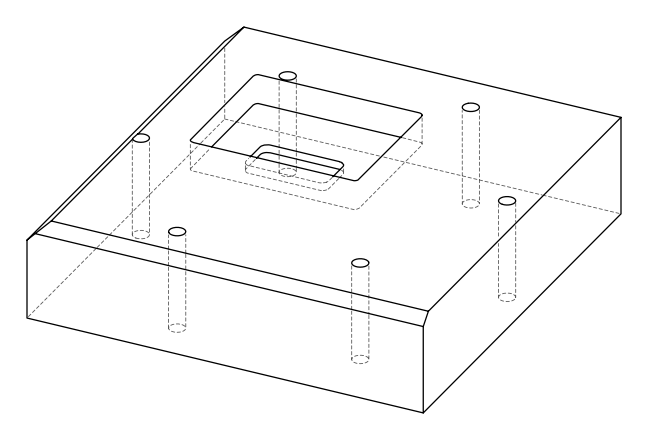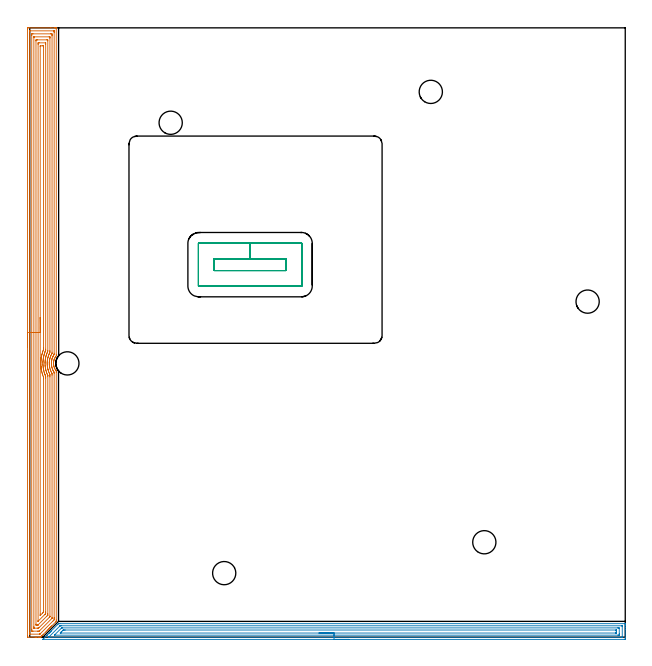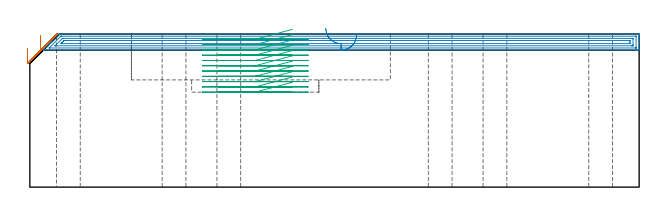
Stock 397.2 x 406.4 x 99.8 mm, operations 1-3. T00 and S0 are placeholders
(PLAN: 28 operations, 21 tool changes, 120.3 min)
(1 AREA_MILL | FG_CHAMFER_SURFACE | UGT0205_001 | 22.98 min | 74878 mm3)
(2 AREA_MILL_1 | FG_CHAMFER_SURFACE_1 | UGT0205_001 | 12.51 min | 21057 mm3)
(3 MILL_RECTANGULAR_POCKET | POCKET_RECTANGULAR_STRAIGHT | UGT0201_103 | Follow Part, ap 3.5, ae 75% | 8.13 min | 133141 mm3)
(4 MILL_RECTANGULAR_POCKET_1 | POCKET_RECTANGULAR_STRAIGHT_1 | NXT0201_013 | Follow Part, ap 2.5, ae 75% | 70.68 min | 591845 mm3)
(5 SPOT_DRILL | STEP1HOLE | NXT0321_9005460120000 | 0.03 min | 30 mm3)
(6 SPOT_DRILL_1 | STEP1HOLE_1 | NXT0321_9005460120000 | 0.03 min | 4 mm3)
(7 SPOT_DRILL_2 | STEP1HOLE_2 | NXT0321_9005460120000 | 0.03 min | 18 mm3)
(8 SPOT_DRILL_3 | STEP1HOLE_3 | NXT0321_9005460120000 | 0.03 min | 16 mm3)
(9 SPOT_DRILL_4 | STEP1HOLE_4 | NXT0321_9005460120000 | 0.03 min | 6 mm3)
(10 SPOT_DRILL_5 | STEP1HOLE_5 | NXT0321_9005460120000 | 0.03 min | 30 mm3)
(11 DRILL_BLIND_HOLE_INTO_CENTER | STEP1HOLE | UGT0301_185 | 0.05 min | 239 mm3)
(12 GUN_DRILL_THROUGH_HOLE | STEP1HOLE | UGT0307_002 | 0.49 min | 2565 mm3)
(13 SPADE_DRILL_TO_ENLARGE_THROUGH_HOLE | STEP1HOLE | UGT0306_006 | 0.43 min | 15954 mm3)
(14 DRILL_BLIND_HOLE_INTO_CENTER_1 | STEP1HOLE_1 | UGT0301_185 | 0.05 min | 261 mm3)
(15 GUN_DRILL_THROUGH_HOLE_1 | STEP1HOLE_1 | UGT0307_002 | 0.49 min | 2543 mm3)
(16 SPADE_DRILL_TO_ENLARGE_THROUGH_HOLE_1 | STEP1HOLE_1 | UGT0306_006 | 0.43 min | 16014 mm3)
(17 DRILL_BLIND_HOLE_INTO_CENTER_2 | STEP1HOLE_2 | UGT0301_185 | 0.05 min | 232 mm3)
(18 GUN_DRILL_THROUGH_HOLE_2 | STEP1HOLE_2 | UGT0307_002 | 0.49 min | 2548 mm3)
(19 SPADE_DRILL_TO_ENLARGE_THROUGH_HOLE_2 | STEP1HOLE_2 | UGT0306_006 | 0.43 min | 15984 mm3)
(20 DRILL_BLIND_HOLE_INTO_CENTER_3 | STEP1HOLE_3 | UGT0301_185 | 0.05 min | 251 mm3)
(21 GUN_DRILL_THROUGH_HOLE_3 | STEP1HOLE_3 | UGT0307_002 | 0.49 min | 2545 mm3)
(22 SPADE_DRILL_TO_ENLARGE_THROUGH_HOLE_3 | STEP1HOLE_3 | UGT0306_006 | 0.43 min | 15974 mm3)
(23 DRILL_BLIND_HOLE_INTO_CENTER_4 | STEP1HOLE_4 | UGT0301_185 | 0.05 min | 246 mm3)
(24 GUN_DRILL_THROUGH_HOLE_4 | STEP1HOLE_4 | UGT0307_002 | 0.49 min | 2588 mm3)
(25 SPADE_DRILL_TO_ENLARGE_THROUGH_HOLE_4 | STEP1HOLE_4 | UGT0306_006 | 0.43 min | 15966 mm3)
(26 DRILL_BLIND_HOLE_INTO_CENTER_5 | STEP1HOLE_5 | UGT0301_185 | 0.05 min | 257 mm3)
(27 GUN_DRILL_THROUGH_HOLE_5 | STEP1HOLE_5 | UGT0307_002 | 0.49 min | 2526 mm3)
(28 SPADE_DRILL_TO_ENLARGE_THROUGH_HOLE_5 | STEP1HOLE_5 | UGT0306_006 | 0.43 min | 15981 mm3)
(TOOL UGT0205_001 | Chamfer Mill 20 x 3 x 45 deg. | D20 FL50 Z2)
(TOOL UGT0201_103 | End Mill 14 mm | D14 FL19 Z2)
(TOOL NXT0201_013 | ENDMILL 10mm | D10 FL30 Z4)
(TOOL NXT0321_9005460120000 | NC Spot Drill, 142deg, 12mm, Carbide, Uncoated | D12 PA142 FL30 Z2)
(TOOL UGT0301_185 | Twist Drill 6.3 mm | D6.3 PA118 FL61 Z2)
(TOOL UGT0307_002 | Gun Drill 6 mm | D6 PA130 FL24 Z1)
(TOOL UGT0306_006 | Spade Drill 15.5mm | D15.5 PA132 FL10 Z2)
(OP 1 AREA_MILL)
G17 G21 G94 G90
T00 M6
G54
G17 G0 G90 X-1.5 Y193.2 S1061 M3
G43 Z109.8 H0
Z90.6
G94 G1 Y193.238 Z89.728 F250.
Y193.352 Z88.864
Y193.541 Z88.012
Y193.803 Z87.18
Y194.137 Z86.374
Y194.54 Z85.6
Y195.008 Z84.864
Y195.539 Z84.172
Y196.129 Z83.529
Y196.772 Z82.94
Y197.464 Z82.408
Y198.2 Z81.94
Y198.974 Z81.537
Y199.78 Z81.203
Y200.612 Z80.941
Y201.463 Z80.752
Y202.328 Z80.638
Y203.2 Z80.6
X-1.499 Y405.768 Z80.601
X-1.497 Y406.163 Z80.602
X-1.493 Y406.39 Z80.605
X-1.11 Y406.395 Z80.988
X-0.49 Y406.4 Z81.608
X14.059 Z96.154
X16.432 Z98.527
X17.157 Z99.257
X17.377 Z99.477
X17.541 Y406.398 Z99.633
X17.697 Y406.39 Z99.789
X17.7 Y406.215 Z99.8
Y188.443
X17.694 Y187.624 Z99.792
X17.303 Y187.1 Z99.403
X17.008 Y186.662 Z99.108
X16.73 Y186.175 Z98.828
X16.68 Y186.071 Z98.779
X16.536 Y185.768 Z98.634
X16.454 Y185.57 Z98.553
X16.355 Y185.324 Z98.452
X16.351 Y185.313 Z98.448
X16.255 Y185.036 Z98.354
X16.199 Y184.875 Z98.298
X16.076 Y184.419 Z98.174
X16.036 Y184.232 Z98.135
X15.984 Y183.981 Z98.081
X15.915 Y183.534 Z98.014
X15.899 Y183.376 Z97.999
X15.874 Y183.086 Z97.965
X15.871 Y183.077 Z97.967
X15.858 Y182.863 Z97.957
X15.853 Y182.64 Z97.95
X15.863 Y182.354 Z97.96
X15.869 Y182.193 Z97.964
X15.877 Y182.119 Z97.969
X15.898 Y181.875 Z97.989
X15.908 Y181.745 Z98.001
X15.972 Y181.289 Z98.068
X16.052 Y180.886 Z98.152
X16.06 Y180.851 Z98.159
X16.18 Y180.394 Z98.278
X16.328 Y179.947 Z98.427
X16.499 Y179.511 Z98.595
X16.504 Y179.5 Z98.6
X16.61 Y179.264 Z98.708
X16.681 Y179.12 Z98.781
X16.73 Y179.022 Z98.829
X16.961 Y178.617 Z99.059
X17.262 Y178.158 Z99.36
X17.591 Y177.711 Z99.688
X17.695 Y177.58 Z99.79
X17.7 Y176.817 Z99.8
Y11.364
X17.693 Y10.499 Z99.793
X17.667 Y10.47 Z99.767
X17.31 Y10.109 Z99.408
X14.678 Y7.476 Z96.774
X14.54 Y7.339 Z96.638
X14.38 Y7.179 Z96.478
X14.24 Y7.037 Z96.335
X14.093 Y6.892 Z96.191
X13.95 Y6.749 Z96.048
X13.801 Y6.599 Z95.896
X13.646 Y6.445 Z95.744
X13.52 Y6.319 Z95.618
X13.363 Y6.16 Z95.457
X13.199 Y5.998 Z95.297
X12.924 Y5.723 Z95.022
X12.752 Y5.551 Z94.849
X12.188 Y4.987 Z94.287
X11.858 Y4.656 Z93.954
X11.237 Y4.037 Z93.337
X10.515 Y3.315 Z92.614
X9.174 Y1.973 Z91.273
X8.727 Y1.526 Z90.825
X8.183 Y0.983 Z90.282
X7.954 Y0.752 Z90.05
X7.833 Y0.632 Z89.93
X7.385 Y0.185 Z89.484
X7.223 Y0.027 Z89.322
X7.202 Y0.01 Z89.301
X6.861 Y0. Z88.96
X6.632 Z88.731
X5.907 Z88.002
X4.668 Z86.765
X4.153 Z86.248
X3.533 Z85.629
X-1.093 Z81.004
X-1.493 Y0.01 Z80.605
X-1.497 Y0.237 Z80.602
X-1.5 Y0.632 Z80.6
Y203.2
X-0.086 Z82.014
X-0.085 Y403.829 Z82.015
X-0.079 Y404.388 Z82.021
X-0.015 Y404.393 Z82.085
X0.095 Y404.397 Z82.195
X0.233 Y404.4 Z82.333
X16.021 Y404.399 Z98.121
X16.215 Y404.395 Z98.315
X16.25 Y404.391 Z98.35
X16.279 Y404.386 Z98.379
X16.28 Y404.341 Z98.38
X16.284 Y404.13 Z98.384
X16.285 Y403.979 Z98.385
X16.286 Y403.235 Z98.386
X16.285 Y189.338 Z98.385
X16.282 Y188.597 Z98.382
X16.279 Y188.52 Z98.379
X16.274 Y188.487 Z98.374
X16.249 Y188.443 Z98.349
X15.976 Y188.015 Z98.076
X15.698 Y187.549 Z97.798
X15.665 Y187.493 Z97.765
X15.646 Y187.457 Z97.746
X15.555 Y187.28 Z97.655
X15.357 Y186.857 Z97.457
X15.272 Y186.655 Z97.372
X15.099 Y186.226 Z97.199
X14.936 Y185.76 Z97.036
X14.899 Y185.648 Z96.999
X14.874 Y185.56 Z96.974
X14.691 Y184.853 Z96.791
X14.678 Y184.791 Z96.778
X14.56 Y184.092 Z96.66
X14.542 Y183.972 Z96.642
X14.469 Y183.29 Z96.569
X14.458 Y183.077 Z96.558
X14.447 Y182.752 Z96.547
X14.45 Y182.416 Z96.55
X14.458 Y182.183 Z96.558
X14.512 Y181.458 Z96.612
X14.534 Y181.289 Z96.634
X14.678 Y180.406 Z96.778
X14.681 Y180.393 Z96.781
X14.811 Y179.886 Z96.911
X14.921 Y179.5 Z97.021
X15.043 Y179.127 Z97.143
X15.243 Y178.606 Z97.343
X15.337 Y178.382 Z97.437
X15.555 Y177.916 Z97.655
X15.638 Y177.754 Z97.738
X15.661 Y177.711 Z97.761
X15.809 Y177.453 Z97.909
X16.209 Y176.817 Z98.309
X16.268 Y176.721 Z98.368
X16.279 Y176.63 Z98.379
X16.281 Y176.444 Z98.381
X16.285 Y176.073 Z98.385
X16.286 Y13.153 Z98.386
X16.284 Y12.409 Z98.384
X16.282 Y12.258 Z98.382
X16.269 Y11.531 Z98.369
X16.11 Y11.364 Z98.21
X15.832 Y11.082 Z97.932
X15.555 Y10.805 Z97.655
X7.171 Y2.42 Z89.271
X6.975 Y2.226 Z89.075
X6.784 Y2.042 Z88.884
X6.753 Y2.014 Z88.853
X6.726 Y2.009 Z88.826
X6.668 Y2.004 Z88.768
X6.552 Y2.001 Z88.652
X0.179 Z82.279
X-0.015 Y2.005 Z82.085
X-0.05 Y2.008 Z82.05
X-0.079 Y2.014 Z82.021
X-0.08 Y2.059 Z82.02
X-0.085 Y2.27 Z82.015
Y2.42
X-0.086 Y3.165 Z82.014
Y203.2
X1.328 Z83.428
X1.329 Y401.493 Z83.429
X1.334 Y402.191 Z83.434
X1.336 Y402.381 Z83.436
X1.522 Y402.39 Z83.622
X2.195 Y402.399 Z84.295
X13.801 Y402.4 Z95.901
X14.476 Y402.397 Z96.576
X14.678 Y402.39 Z96.778
X14.865 Y402.378 Z96.965
X14.868 Y402.191 Z96.968
X14.87 Y401.995 Z96.97
X14.871 Y401.296 Z96.971
Y401.099
Y190.036
X14.866 Y189.338 Z96.966
X14.864 Y189.291 Z96.964
X14.848 Y189.254 Z96.948
X14.818 Y189.195 Z96.918
X14.678 Y188.944 Z96.778
X14.503 Y188.622 Z96.603
X14.408 Y188.443 Z96.508
X14.209 Y188.027 Z96.309
X14.002 Y187.549 Z96.102
X13.943 Y187.404 Z96.043
X13.801 Y187.039 Z95.901
X13.704 Y186.754 Z95.804
X13.672 Y186.655 Z95.772
X13.503 Y186.064 Z95.603
X13.426 Y185.76 Z95.526
X13.327 Y185.349 Z95.427
X13.239 Y184.866 Z95.339
X13.191 Y184.594 Z95.291
X13.111 Y183.972 Z95.211
X13.091 Y183.801 Z95.191
X13.06 Y183.458 Z95.16
X13.04 Y183.077 Z95.14
X13.037 Y182.962 Z95.137
X13.042 Y182.183 Z95.142
X13.046 Y182.059 Z95.146
X13.102 Y181.289 Z95.202
X13.122 Y181.086 Z95.222
X13.232 Y180.394 Z95.332
X13.298 Y180.013 Z95.398
X13.41 Y179.5 Z95.51
X13.587 Y178.823 Z95.687
X13.656 Y178.606 Z95.756
X13.801 Y178.169 Z95.901
X13.976 Y177.711 Z96.076
X14.098 Y177.409 Z96.198
X14.378 Y176.817 Z96.478
X14.678 Y176.258 Z96.778
X14.864 Y175.923 Z96.964
X14.867 Y175.73 Z96.967
X14.871 Y175.028 Z96.971
Y174.831
Y12.956
X14.87 Y12.758 Z96.97
X14.867 Y12.627 Z96.967
X14.865 Y12.583 Z96.965
X14.855 Y12.566 Z96.955
X14.828 Y12.535 Z96.928
X14.678 Y12.378 Z96.778
X14.619 Y12.318 Z96.719
X6.648 Y4.348 Z88.748
X6.508 Y4.209 Z88.608
X6.304 Y4.015 Z88.404
X6.108 Y4.005 Z88.208
X5.907 Y4.002 Z88.007
X5.235 Y4. Z87.335
X2.195 Y4.001 Z84.295
X1.522 Y4.01 Z83.622
X1.335 Y4.022 Z83.435
X1.332 Y4.209 Z83.432
X1.33 Y4.405 Z83.43
X1.329 Y5.103 Z83.429
X1.328 Y5.301 Z83.428
Y203.2
X2.743 Z84.843
Y400.051
X2.744 Y400.233 Z84.844
X2.748 Y400.376 Z84.848
X2.75 Y400.391 Z84.85
X2.757 Y400.394 Z84.857
X2.784 Y400.397 Z84.884
X2.838 Y400.399 Z84.938
X12.924 Y400.4 Z95.024
X13.361 Y400.39 Z95.461
X13.451 Y400.378 Z95.551
X13.454 Y400.315 Z95.554
X13.455 Y400.248 Z95.555
X13.457 Y399.859 Z95.557
Y399.508
Y191.126
X13.454 Y190.586 Z95.554
X13.45 Y190.232 Z95.55
X13.437 Y189.971 Z95.537
X13.351 Y189.797 Z95.451
X13.124 Y189.338 Z95.224
X13.059 Y189.199 Z95.159
X12.924 Y188.9 Z95.024
X12.789 Y188.581 Z94.889
X12.734 Y188.443 Z94.834
X12.543 Y187.938 Z94.643
X12.408 Y187.549 Z94.508
X12.323 Y187.268 Z94.423
X12.146 Y186.655 Z94.246
X12.125 Y186.575 Z94.225
X12.047 Y186.265 Z94.147
X11.956 Y185.853 Z94.056
X11.938 Y185.76 Z94.038
X11.822 Y185.095 Z93.922
X11.789 Y184.866 Z93.889
X11.717 Y184.308 Z93.817
X11.682 Y183.972 Z93.782
X11.644 Y183.488 Z93.744
X11.626 Y183.077 Z93.726
X11.625 Y182.613 Z93.725
X11.628 Y182.183 Z93.728
X11.652 Y181.691 Z93.752
X11.681 Y181.289 Z93.781
X11.733 Y180.715 Z93.833
X11.782 Y180.394 Z93.882
X11.901 Y179.649 Z94.001
X11.93 Y179.5 Z94.03
X12.047 Y178.937 Z94.147
X12.131 Y178.606 Z94.231
X12.161 Y178.489 Z94.261
X12.287 Y178.043 Z94.387
X12.391 Y177.711 Z94.491
X12.573 Y177.175 Z94.673
X12.712 Y176.817 Z94.812
X12.924 Y176.3 Z95.024
X13.097 Y175.923 Z95.197
X13.258 Y175.582 Z95.358
X13.45 Y175.2 Z95.55
X13.452 Y175.028 Z95.552
X13.456 Y174.486 Z95.556
X13.457 Y174.134 Z95.557
Y173.59
Y14.047
X13.455 Y13.775 Z95.555
X13.452 Y13.64 Z95.552
X13.45 Y13.61 Z95.55
X13.436 Y13.592 Z95.536
X13.404 Y13.557 Z95.504
X13.004 Y13.153 Z95.104
X6.321 Y6.47 Z88.421
X5.907 Y6.059 Z88.007
X5.875 Y6.03 Z87.975
X5.848 Y6.01 Z87.948
X5.796 Y6.006 Z87.896
X5.686 Y6.003 Z87.786
X5.468 Y6.001 Z87.568
X5.03 Y6. Z87.13
X3.276 Z85.376
X2.839 Y6.01 Z84.939
X2.749 Y6.021 Z84.849
X2.746 Y6.085 Z84.846
X2.745 Y6.152 Z84.845
X2.743 Y6.541 Z84.843
Y6.892
Y203.2
X4.157 Z86.257
Y397.715
X4.161 Y398.164 Z86.261
X4.164 Y398.377 Z86.264
X4.372 Y398.391 Z86.472
X5.03 Y398.398 Z87.13
X5.24 Y398.4 Z87.34
X11.38 Y398.399 Z93.48
X11.917 Y398.39 Z94.017
X12.036 Y398.377 Z94.136
X12.039 Y398.165 Z94.139
X12.043 Y397.723 Z94.143
Y191.13
X12.036 Y190.684 Z94.136
X11.641 Y189.751 Z93.741
X11.47 Y189.338 Z93.57
X11.385 Y189.118 Z93.485
X11.17 Y188.54 Z93.27
X11.145 Y188.468 Z93.245
X11.137 Y188.443 Z93.237
X10.943 Y187.78 Z93.043
X10.879 Y187.549 Z92.979
X10.756 Y187.077 Z92.856
X10.656 Y186.655 Z92.756
X10.589 Y186.352 Z92.689
X10.48 Y185.76 Z92.58
X10.453 Y185.597 Z92.553
X10.346 Y184.866 Z92.446
X10.34 Y184.818 Z92.44
X10.293 Y184.418 Z92.393
X10.256 Y184.009 Z92.356
X10.254 Y183.972 Z92.354
X10.211 Y183.161 Z92.311
X10.209 Y183.077 Z92.309
Y182.268
X10.211 Y182.183 Z92.311
X10.25 Y181.332 Z92.35
X10.253 Y181.289 Z92.353
X10.293 Y180.796 Z92.393
X10.332 Y180.394 Z92.432
X10.338 Y180.348 Z92.438
X10.474 Y179.5 Z92.574
X10.512 Y179.276 Z92.612
X10.645 Y178.606 Z92.745
X10.752 Y178.137 Z92.852
X10.863 Y177.711 Z92.963
X11.094 Y176.894 Z93.194
X11.119 Y176.817 Z93.219
X11.17 Y176.67 Z93.27
X11.446 Y175.923 Z93.546
X11.635 Y175.448 Z93.735
X11.82 Y175.028 Z93.92
X12.015 Y174.589 Z94.115
X12.036 Y174.525 Z94.136
X12.039 Y174.471 Z94.139
X12.041 Y174.36 Z94.141
X12.043 Y174.138 Z94.143
Y15.839
X12.042 Y14.941 Z94.142
X12.039 Y14.719 Z94.139
X12.036 Y14.665 Z94.136
X12.032 Y14.642 Z94.132
X12.016 Y14.622 Z94.116
X11.946 Y14.547 Z94.046
X11.75 Y14.349 Z93.85
X11.449 Y14.047 Z93.549
X5.551 Y8.15 Z87.651
X5.475 Y8.076 Z87.575
X5.428 Y8.033 Z87.528
X5.402 Y8.012 Z87.502
X5.364 Y8.01 Z87.464
X5.03 Y8.003 Z87.13
X4.819 Y8.002 Z86.919
X4.283 Y8.01 Z86.383
X4.164 Y8.023 Z86.264
X4.161 Y8.235 Z86.261
X4.157 Y8.677 Z86.257
Y203.2
X5.571 Z87.671
Y395.378
X5.573 Y395.93 Z87.673
X5.575 Y396.269 Z87.675
X5.578 Y396.378 Z87.678
X5.677 Y396.39 Z87.777
X5.907 Y396.394 Z88.007
X6.325 Y396.399 Z88.425
X10.446 Z92.546
X10.569 Y396.397 Z92.669
X10.607 Y396.393 Z92.707
X10.622 Y396.39 Z92.722
X10.623 Y396.37 Z92.723
X10.626 Y396.273 Z92.726
X10.628 Y395.93 Z92.728
X10.629 Y395.588 Z92.729
X10.628 Y192.021 Z92.728
X10.627 Y191.679 Z92.727
X10.624 Y191.402 Z92.724
X10.622 Y191.267 Z92.722
X10.566 Y191.126 Z92.666
X10.485 Y190.93 Z92.585
X10.293 Y190.468 Z92.393
X10.226 Y190.3 Z92.326
X10.199 Y190.232 Z92.299
X9.988 Y189.648 Z92.088
X9.878 Y189.338 Z91.978
X9.767 Y188.979 Z91.867
X9.606 Y188.443 Z91.706
X9.563 Y188.293 Z91.663
X9.416 Y187.742 Z91.516
X9.378 Y187.587 Z91.478
X9.37 Y187.549 Z91.47
X9.22 Y186.854 Z91.32
X9.183 Y186.655 Z91.283
X9.084 Y186.098 Z91.184
X9.034 Y185.76 Z91.134
X8.973 Y185.317 Z91.073
X8.918 Y184.866 Z91.018
X8.882 Y184.515 Z90.982
X8.84 Y183.972 Z90.94
X8.824 Y183.681 Z90.924
X8.798 Y183.077 Z90.898
X8.796 Y182.815 Z90.896
X8.8 Y182.183 Z90.9
X8.809 Y181.907 Z90.909
X8.841 Y181.289 Z90.941
X8.862 Y180.959 Z90.962
X8.911 Y180.394 Z91.011
X8.954 Y179.971 Z91.054
X9.026 Y179.5 Z91.126
X9.122 Y178.905 Z91.222
X9.178 Y178.606 Z91.278
X9.34 Y177.788 Z91.44
X9.357 Y177.711 Z91.457
X9.416 Y177.463 Z91.516
X9.592 Y176.817 Z91.692
X9.662 Y176.565 Z91.762
X9.861 Y175.923 Z91.961
X10.106 Y175.219 Z92.206
X10.178 Y175.028 Z92.278
X10.293 Y174.734 Z92.393
X10.54 Y174.134 Z92.64
X10.608 Y173.966 Z92.708
X10.622 Y173.798 Z92.722
X10.626 Y173.24 Z92.726
X10.628 Y172.897 Z92.728
Y16.73
X10.627 Y16.389 Z92.727
X10.622 Y15.836 Z92.722
X10.614 Y15.674 Z92.714
X10.534 Y15.59 Z92.634
X10.293 Y15.342 Z92.393
X10.095 Y15.143 Z92.195
X9.894 Y14.941 Z91.994
X5.667 Y10.715 Z87.767
X5.637 Y10.687 Z87.737
X5.601 Y10.656 Z87.701
X5.579 Y10.638 Z87.679
X5.576 Y10.671 Z87.676
X5.573 Y10.74 Z87.673
X5.572 Y10.812 Z87.672
X5.571 Y203.2 Z87.671
X6.985 Z89.085
X6.986 Y393.936 Z89.086
X6.987 Y394.142 Z89.087
X6.99 Y394.314 Z89.09
X6.993 Y394.39 Z89.093
X7.155 Y394.394 Z89.255
X7.409 Y394.399 Z89.509
X8.539 Y394.4 Z90.639
X9.164 Y394.398 Z91.264
X9.196 Y394.393 Z91.296
X9.208 Y394.389 Z91.308
X9.21 Y394.351 Z91.31
X9.213 Y394.142 Z91.313
X9.214 Y393.452 Z91.314
X9.215 Y393.247 Z91.315
X9.214 Y192.915 Z91.314
X9.213 Y192.227 Z91.313
X9.211 Y192.021 Z91.311
X9.208 Y191.851 Z91.308
X9.158 Y191.706 Z91.258
X9.071 Y191.478 Z91.171
X8.937 Y191.126 Z91.037
X8.827 Y190.832 Z90.927
X8.608 Y190.232 Z90.708
X8.59 Y190.18 Z90.69
X8.539 Y190.019 Z90.639
X8.383 Y189.496 Z90.483
X8.337 Y189.338 Z90.437
X8.191 Y188.798 Z90.291
X8.098 Y188.443 Z90.198
X8.012 Y188.086 Z90.112
X7.891 Y187.549 Z89.991
X7.851 Y187.356 Z89.951
X7.719 Y186.655 Z89.819
X7.71 Y186.605 Z89.81
X7.661 Y186.293 Z89.761
X7.596 Y185.827 Z89.696
X7.587 Y185.76 Z89.687
X7.575 Y185.661 Z89.675
X7.502 Y185.028 Z89.602
X7.485 Y184.866 Z89.585
X7.469 Y184.679 Z89.569
X7.433 Y184.205 Z89.533
X7.418 Y183.972 Z89.518
X7.399 Y183.591 Z89.499
X7.389 Y183.355 Z89.489
X7.382 Y183.077 Z89.482
X7.38 Y182.837 Z89.48
Y182.47
X7.384 Y182.183 Z89.484
X7.391 Y181.937 Z89.491
X7.405 Y181.55 Z89.505
X7.42 Y181.289 Z89.52
X7.449 Y180.815 Z89.549
X7.464 Y180.596 Z89.564
X7.481 Y180.394 Z89.581
X7.501 Y180.186 Z89.601
X7.561 Y179.602 Z89.661
X7.575 Y179.5 Z89.675
X7.661 Y178.936 Z89.761
X7.715 Y178.606 Z89.815
X7.726 Y178.539 Z89.826
X7.887 Y177.711 Z89.987
X7.946 Y177.421 Z90.046
X8.083 Y176.817 Z90.183
X8.235 Y176.232 Z90.335
X8.323 Y175.923 Z90.423
X8.539 Y175.187 Z90.639
X8.59 Y175.028 Z90.69
X8.617 Y174.948 Z90.717
X8.916 Y174.134 Z91.016
X9.165 Y173.495 Z91.265
X9.199 Y173.396 Z91.299
X9.208 Y173.341 Z91.308
X9.209 Y173.24 Z91.309
X9.214 Y172.551 Z91.314
X9.215 Y172.345 Z91.315
X9.214 Y17.624 Z91.314
X9.21 Y16.939 Z91.31
X9.208 Y16.73 Z91.308
X8.876 Y16.385 Z90.976
X8.539 Y16.037 Z90.639
X7.111 Y14.608 Z89.211
X7.076 Y14.573 Z89.176
X7.037 Y14.538 Z89.137
X7.004 Y14.51 Z89.104
X6.992 Y14.502 Z89.092
X6.991 Y14.524 Z89.091
X6.987 Y14.735 Z89.087
X6.986 Y14.941 Z89.086
X6.985 Y15.418 Z89.085
Y203.2
Y204.071 Z89.123
Y204.936 Z89.237
Y205.788 Z89.426
Y206.62 Z89.688
Y207.426 Z90.022
Y208.2 Z90.425
Y208.936 Z90.894
Y209.628 Z91.425
Y210.271 Z92.014
Y210.86 Z92.657
Y211.391 Z93.35
Y211.86 Z94.085
Y212.263 Z94.859
Y212.597 Z95.665
Y212.859 Z96.497
Y213.048 Z97.349
Y213.162 Z98.214
Y213.2 Z99.085
G0 Z109.8
M5
M2
(OP 2 AREA_MILL_1)
G17 G21 G94 G90
T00 M6
G54
G17 G0 G90 X212.95 Y-1.5 S1061 M3
G43 Z109.8 H0
Z99.3
G94 G1 X212.912 Z98.428 F250.
X212.798 Z97.564
X212.609 Z96.712
X212.347 Z95.88
X212.013 Z95.074
X211.61 Z94.3
X211.141 Z93.564
X210.61 Z92.872
X210.021 Z92.229
X209.378 Z91.64
X208.686 Z91.108
X207.95 Z90.64
X207.176 Z90.237
X206.37 Z89.903
X205.538 Z89.641
X204.686 Z89.452
X203.821 Z89.338
X202.95 Z89.3
X8.884
X8.719 Y-1.493 Z89.306
X8.884 Y-1.318 Z89.482
X9.408 Y-0.791 Z90.007
X10.405 Y0.205 Z91.004
X11.459 Y1.26 Z92.058
X11.567 Y1.369 Z92.165
X11.752 Y1.553 Z92.351
X12.461 Y2.262 Z93.06
X12.629 Y2.432 Z93.226
X12.794 Y2.595 Z93.393
X12.909 Y2.71 Z93.508
X13.069 Y2.871 Z93.666
X13.226 Y3.027 Z93.825
X13.356 Y3.157 Z93.955
X13.508 Y3.311 Z94.106
X13.658 Y3.459 Z94.257
X13.803 Y3.604 Z94.402
X13.948 Y3.75 Z94.546
X14.09 Y3.891 Z94.689
X14.25 Y4.051 Z94.849
X14.387 Y4.189 Z94.985
X18.784 Y8.584 Z99.383
X19.169 Y8.967 Z99.766
X19.199 Y8.993 Z99.793
X20.063 Y9. Z99.8
X397.016
X397.19 Y8.997 Z99.788
X397.198 Y8.83 Z99.623
X397.2 Y8.657 Z99.457
Y8.43 Z99.229
Y7.705 Z98.5
Y6.464 Z97.261
Y5.068 Z95.864
Y-0.826 Z89.972
X397.197 Y-1.084 Z89.714
X397.19 Y-1.492 Z89.305
X396.988 Y-1.496 Z89.302
X396.568 Y-1.5 Z89.3
X202.95
Y-0.086 Z90.714
X12.786 Y-0.085 Z90.715
X12.646 Y-0.081 Z90.719
X12.588 Y-0.079 Z90.721
X12.592 Y-0.069 Z90.731
X12.677 Y0.023 Z90.823
X12.769 Y0.119 Z90.919
X12.909 Y0.259 Z91.059
X20.063 Y7.412 Z98.212
X20.214 Y7.556 Z98.356
X20.239 Y7.578 Z98.378
X20.282 Y7.581 Z98.381
X20.378 Y7.584 Z98.384
X20.571 Y7.585 Z98.385
X20.957 Y7.586 Z98.386
X394.78 Y7.585 Z98.385
X394.903 Y7.584 Z98.384
X395.146 Y7.579 Z98.379
X395.191 Y7.571 Z98.371
X395.195 Y7.538 Z98.338
X395.198 Y7.503 Z98.303
X395.2 Y7.292 Z98.092
X395.199 Y0.123 Z90.923
X395.196 Y0.013 Z90.813
X395.19 Y-0.059 Z90.741
X395.182 Y-0.079 Z90.721
X395.165 Y-0.081 Z90.719
X394.78 Y-0.085 Z90.715
X394.658 Y-0.086 Z90.714
X202.95
Y1.328 Z92.128
X16.714 Y1.329 Z92.129
X16.524 Y1.33 Z92.13
X16.486 Y1.332 Z92.132
X16.45 Y1.335 Z92.135
X16.467 Y1.361 Z92.161
X16.486 Y1.386 Z92.186
X21.047 Y5.947 Z96.747
X21.21 Y6.103 Z96.903
X21.268 Y6.157 Z96.957
X21.396 Y6.164 Z96.964
X21.626 Y6.169 Z96.969
X21.852 Y6.171 Z96.971
X392.097
X392.767 Y6.168 Z96.968
X392.991 Y6.164 Z96.964
X393.19 Y6.146 Z96.946
X393.195 Y5.947 Z96.747
X393.199 Y5.743 Z96.543
X393.2 Y2.227 Z93.027
X393.196 Y1.553 Z92.353
X393.193 Y1.355 Z92.155
X393.183 Y1.335 Z92.135
X393.162 Y1.332 Z92.132
X393.105 Y1.33 Z92.13
X392.991 Y1.329 Z92.129
X392.325 Y1.328 Z92.128
X202.95
Y2.743 Z93.543
X20.957
X20.64 Y2.744 Z93.544
X20.446 Y2.747 Z93.547
X20.331 Y2.749 Z93.549
X20.4 Y2.839 Z93.639
X20.469 Y2.912 Z93.712
X20.859 Y3.311 Z94.111
X20.908 Y3.359 Z94.159
X21.794 Y4.246 Z95.046
X21.852 Y4.303 Z95.103
X22.244 Y4.683 Z95.483
X22.318 Y4.75 Z95.55
X22.457 Y4.753 Z95.553
X22.746 Y4.756 Z95.556
X23.063 Y4.757 Z95.557
X23.64
X391.051
X391.132 Y4.755 Z95.555
X391.168 Y4.753 Z95.553
X391.185 Y4.751 Z95.551
X391.19 Y4.735 Z95.535
X391.194 Y4.627 Z95.427
X391.2 Y4.192 Z94.992
Y3.313 Z94.113
X391.193 Y2.872 Z93.672
X391.19 Y2.764 Z93.564
X391.182 Y2.749 Z93.549
X391.148 Y2.747 Z93.547
X391.079 Y2.745 Z93.545
X390.886 Y2.743 Z93.543
X202.95
X202.078 Z93.581
X201.213 Z93.695
X200.362 Z93.883
X199.53 Z94.146
X198.724 Z94.48
X197.95 Z94.882
X197.214 Z95.351
X196.522 Z95.882
X195.879 Z96.472
X195.289 Z97.115
X194.758 Z97.807
X194.29 Z98.543
X193.887 Z99.316
X193.553 Z100.122
X193.291 Z100.954
X193.102 Z101.806
X192.988 Z102.671
X192.95 Z103.543
G0 Z109.8
M5
M2
(OP 3 MILL_RECTANGULAR_POCKET)
G17 G21 G94 G90
T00 M6
G54
G17 G0 G90 X170.9 Y252.295 S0 M3
G43 Z109.8 H0
Z102.8
G94 G1 Y252.4 Z102.772 F250.
X146.95 Z96.354
X123. F500.
Y244.5
X170.9
Y252.4
X146.95
Y262.9
X112.7
G3 X112.5 Y262.7 R0.2
G1 Y234.2
G3 X112.7 Y234. R0.2
G1 X181.2
G3 X181.4 Y234.2 R0.2
G1 Y262.7
G3 X181.2 Y262.9 R0.2
G1 X146.95
X145.95
G0 X170.9 Y252.295 Z99.354
G1 Y252.4 Z99.326 F250.
X146.95 Z92.909
X123. F500.
Y244.5
X170.9
Y252.4
X146.95
Y262.9
X112.7
G3 X112.5 Y262.7 R0.2
G1 Y234.2
G3 X112.7 Y234. R0.2
G1 X181.2
G3 X181.4 Y234.2 R0.2
G1 Y262.7
G3 X181.2 Y262.9 R0.2
G1 X146.95
X145.95
G0 X170.9 Y252.295 Z95.909
G1 Y252.4 Z95.881 F250.
X146.95 Z89.464
X123. F500.
Y244.5
X170.9
Y252.4
X146.95
Y262.9
X112.7
G3 X112.5 Y262.7 R0.2
G1 Y234.2
G3 X112.7 Y234. R0.2
G1 X181.2
G3 X181.4 Y234.2 R0.2
G1 Y262.7
G3 X181.2 Y262.9 R0.2
G1 X146.95
X145.95
G0 X170.9 Y252.295 Z92.464
G1 Y252.4 Z92.435 F250.
X146.95 Z86.018
X123. F500.
Y244.5
X170.9
Y252.4
X146.95
Y262.9
X112.7
G3 X112.5 Y262.7 R0.2
G1 Y234.2
G3 X112.7 Y234. R0.2
G1 X181.2
G3 X181.4 Y234.2 R0.2
G1 Y262.7
G3 X181.2 Y262.9 R0.2
G1 X146.95
X145.95
G0 X170.9 Y252.295 Z89.018
G1 Y252.4 Z88.99 F250.
X146.95 Z82.573
X123. F500.
Y244.5
X170.9
Y252.4
X146.95
Y262.9
X112.7
G3 X112.5 Y262.7 R0.2
G1 Y234.2
G3 X112.7 Y234. R0.2
G1 X181.2
G3 X181.4 Y234.2 R0.2
G1 Y262.7
G3 X181.2 Y262.9 R0.2
G1 X146.95
X145.95
G0 X170.9 Y252.295 Z85.573
G1 Y252.4 Z85.545 F250.
X146.95 Z79.127
X123. F500.
Y244.5
X170.9
Y252.4
X146.95
Y262.9
X112.7
G3 X112.5 Y262.7 R0.2
G1 Y234.2
G3 X112.7 Y234. R0.2
G1 X181.2
G3 X181.4 Y234.2 R0.2
G1 Y262.7
G3 X181.2 Y262.9 R0.2
G1 X146.95
X145.95
G0 X170.9 Y252.295 Z82.127
G1 Y252.4 Z82.099 F250.
X146.95 Z75.682
X123. F500.
Y244.5
X170.9
Y252.4
X146.95
Y262.9
X112.7
G3 X112.5 Y262.7 R0.2
G1 Y234.2
G3 X112.7 Y234. R0.2
G1 X181.2
G3 X181.4 Y234.2 R0.2
G1 Y262.7
G3 X181.2 Y262.9 R0.2
G1 X146.95
X145.95
G0 X170.9 Y252.295 Z78.682
G1 Y252.4 Z78.654 F250.
X146.95 Z72.236
X123. F500.
Y244.5
X170.9
Y252.4
X146.95
Y262.9
X112.7
G3 X112.5 Y262.7 R0.2
G1 Y234.2
G3 X112.7 Y234. R0.2
G1 X181.2
G3 X181.4 Y234.2 R0.2
G1 Y262.7
G3 X181.2 Y262.9 R0.2
G1 X146.95
X145.95
G0 X170.9 Y252.295 Z75.236
G1 Y252.4 Z75.208 F250.
X146.95 Z68.791
X123. F500.
Y244.5
X170.9
Y252.4
X146.95
Y262.9
X112.7
G3 X112.5 Y262.7 R0.2
G1 Y234.2
G3 X112.7 Y234. R0.2
G1 X181.2
G3 X181.4 Y234.2 R0.2
G1 Y262.7
G3 X181.2 Y262.9 R0.2
G1 X146.95
X145.95
G0 X170.9 Y252.295 Z71.791
G1 Y252.4 Z71.763 F250.
X146.95 Z65.345
X123. F500.
Y244.5
X170.9
Y252.4
X146.95
Y262.9
X112.7
G3 X112.5 Y262.7 R0.2
G1 Y234.2
G3 X112.7 Y234. R0.2
G1 X181.2
G3 X181.4 Y234.2 R0.2
G1 Y262.7
G3 X181.2 Y262.9 R0.2
G1 X146.95
X145.95
G0 X170.9 Y252.295 Z68.345
G1 Y252.4 Z68.317 F250.
X146.95 Z61.9
X123. F500.
Y244.5
X170.9
Y252.4
X146.95
Y262.9
X112.7
G3 X112.5 Y262.7 R0.2
G1 Y234.2
G3 X112.7 Y234. R0.2
G1 X181.2
G3 X181.4 Y234.2 R0.2
G1 Y262.7
G3 X181.2 Y262.9 R0.2
G1 X146.95
X145.95
G0 Z109.8
M5
M2
